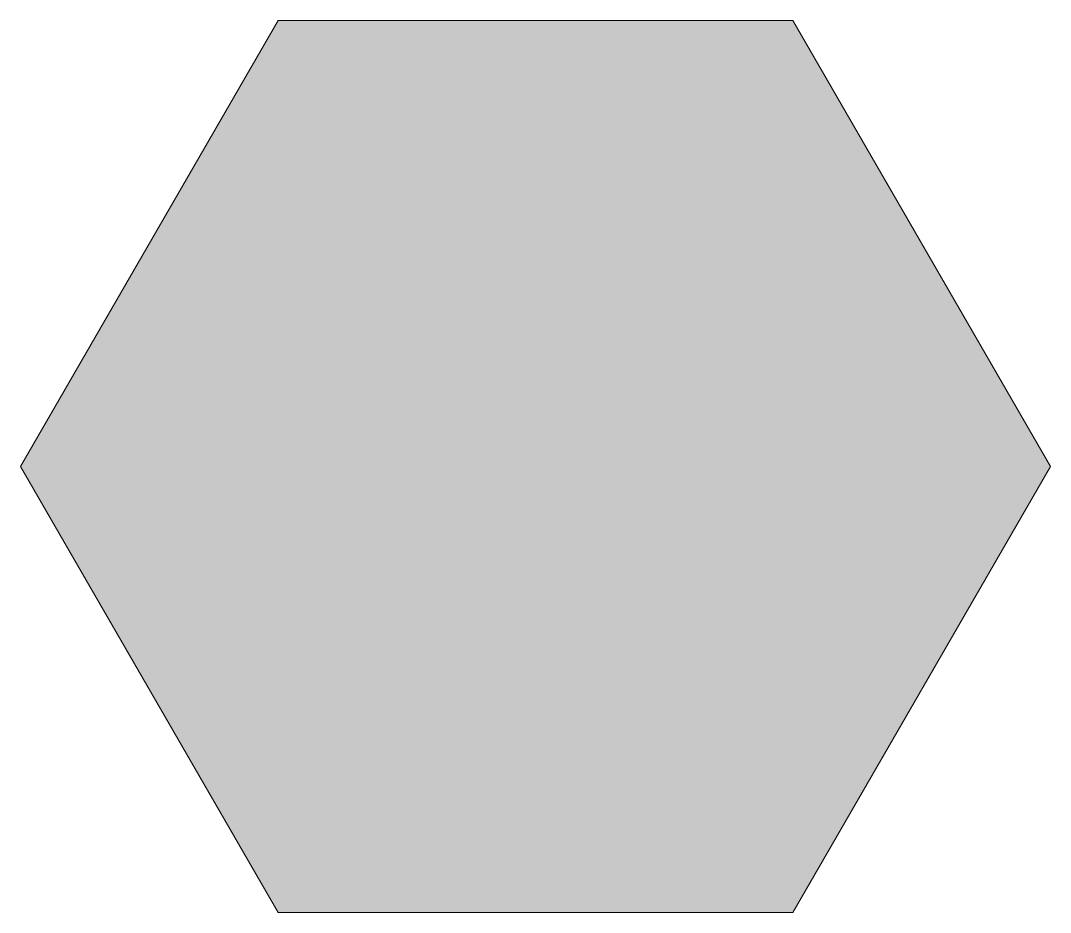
# Model space of a CAD drawing. Header units: inches. Extents: x 0 to 1, y -0.87 to 0.
import ezdxf

# ---------------------------------------------------------------- set-up
doc = ezdxf.new("R2010")
doc.units = ezdxf.units.IN
doc.header["$MEASUREMENT"] = 0
doc.layers.add('Layer 1', color=7, linetype='Continuous', lineweight=0)

msp = doc.modelspace()

# ---------------------------------------------------------------- hatches: boundary and pattern name
at = {"layer": 'Layer 1', "true_color": 0xf5ce31, "transparency": 33554687}
h = msp.add_hatch(color=40, dxfattribs=at)
h.dxf.hatch_style = 2
h.paths.add_polyline_path([(0.25, 0), (0, -0.433013), (0.25, -0.866026), (0.75, -0.866026), (1, -0.433013), (0.75, 0)])

# ---------------------------------------------------------------- linework, layer by layer
at = {"layer": 'Layer 1'}
msp.add_lwpolyline([(0.25, 0), (0, -0.433013), (0.25, -0.866026), (0.75, -0.866026), (1, -0.433013), (0.75, 0)], close=True, dxfattribs=at)

doc.saveas('drawing.dxf')
